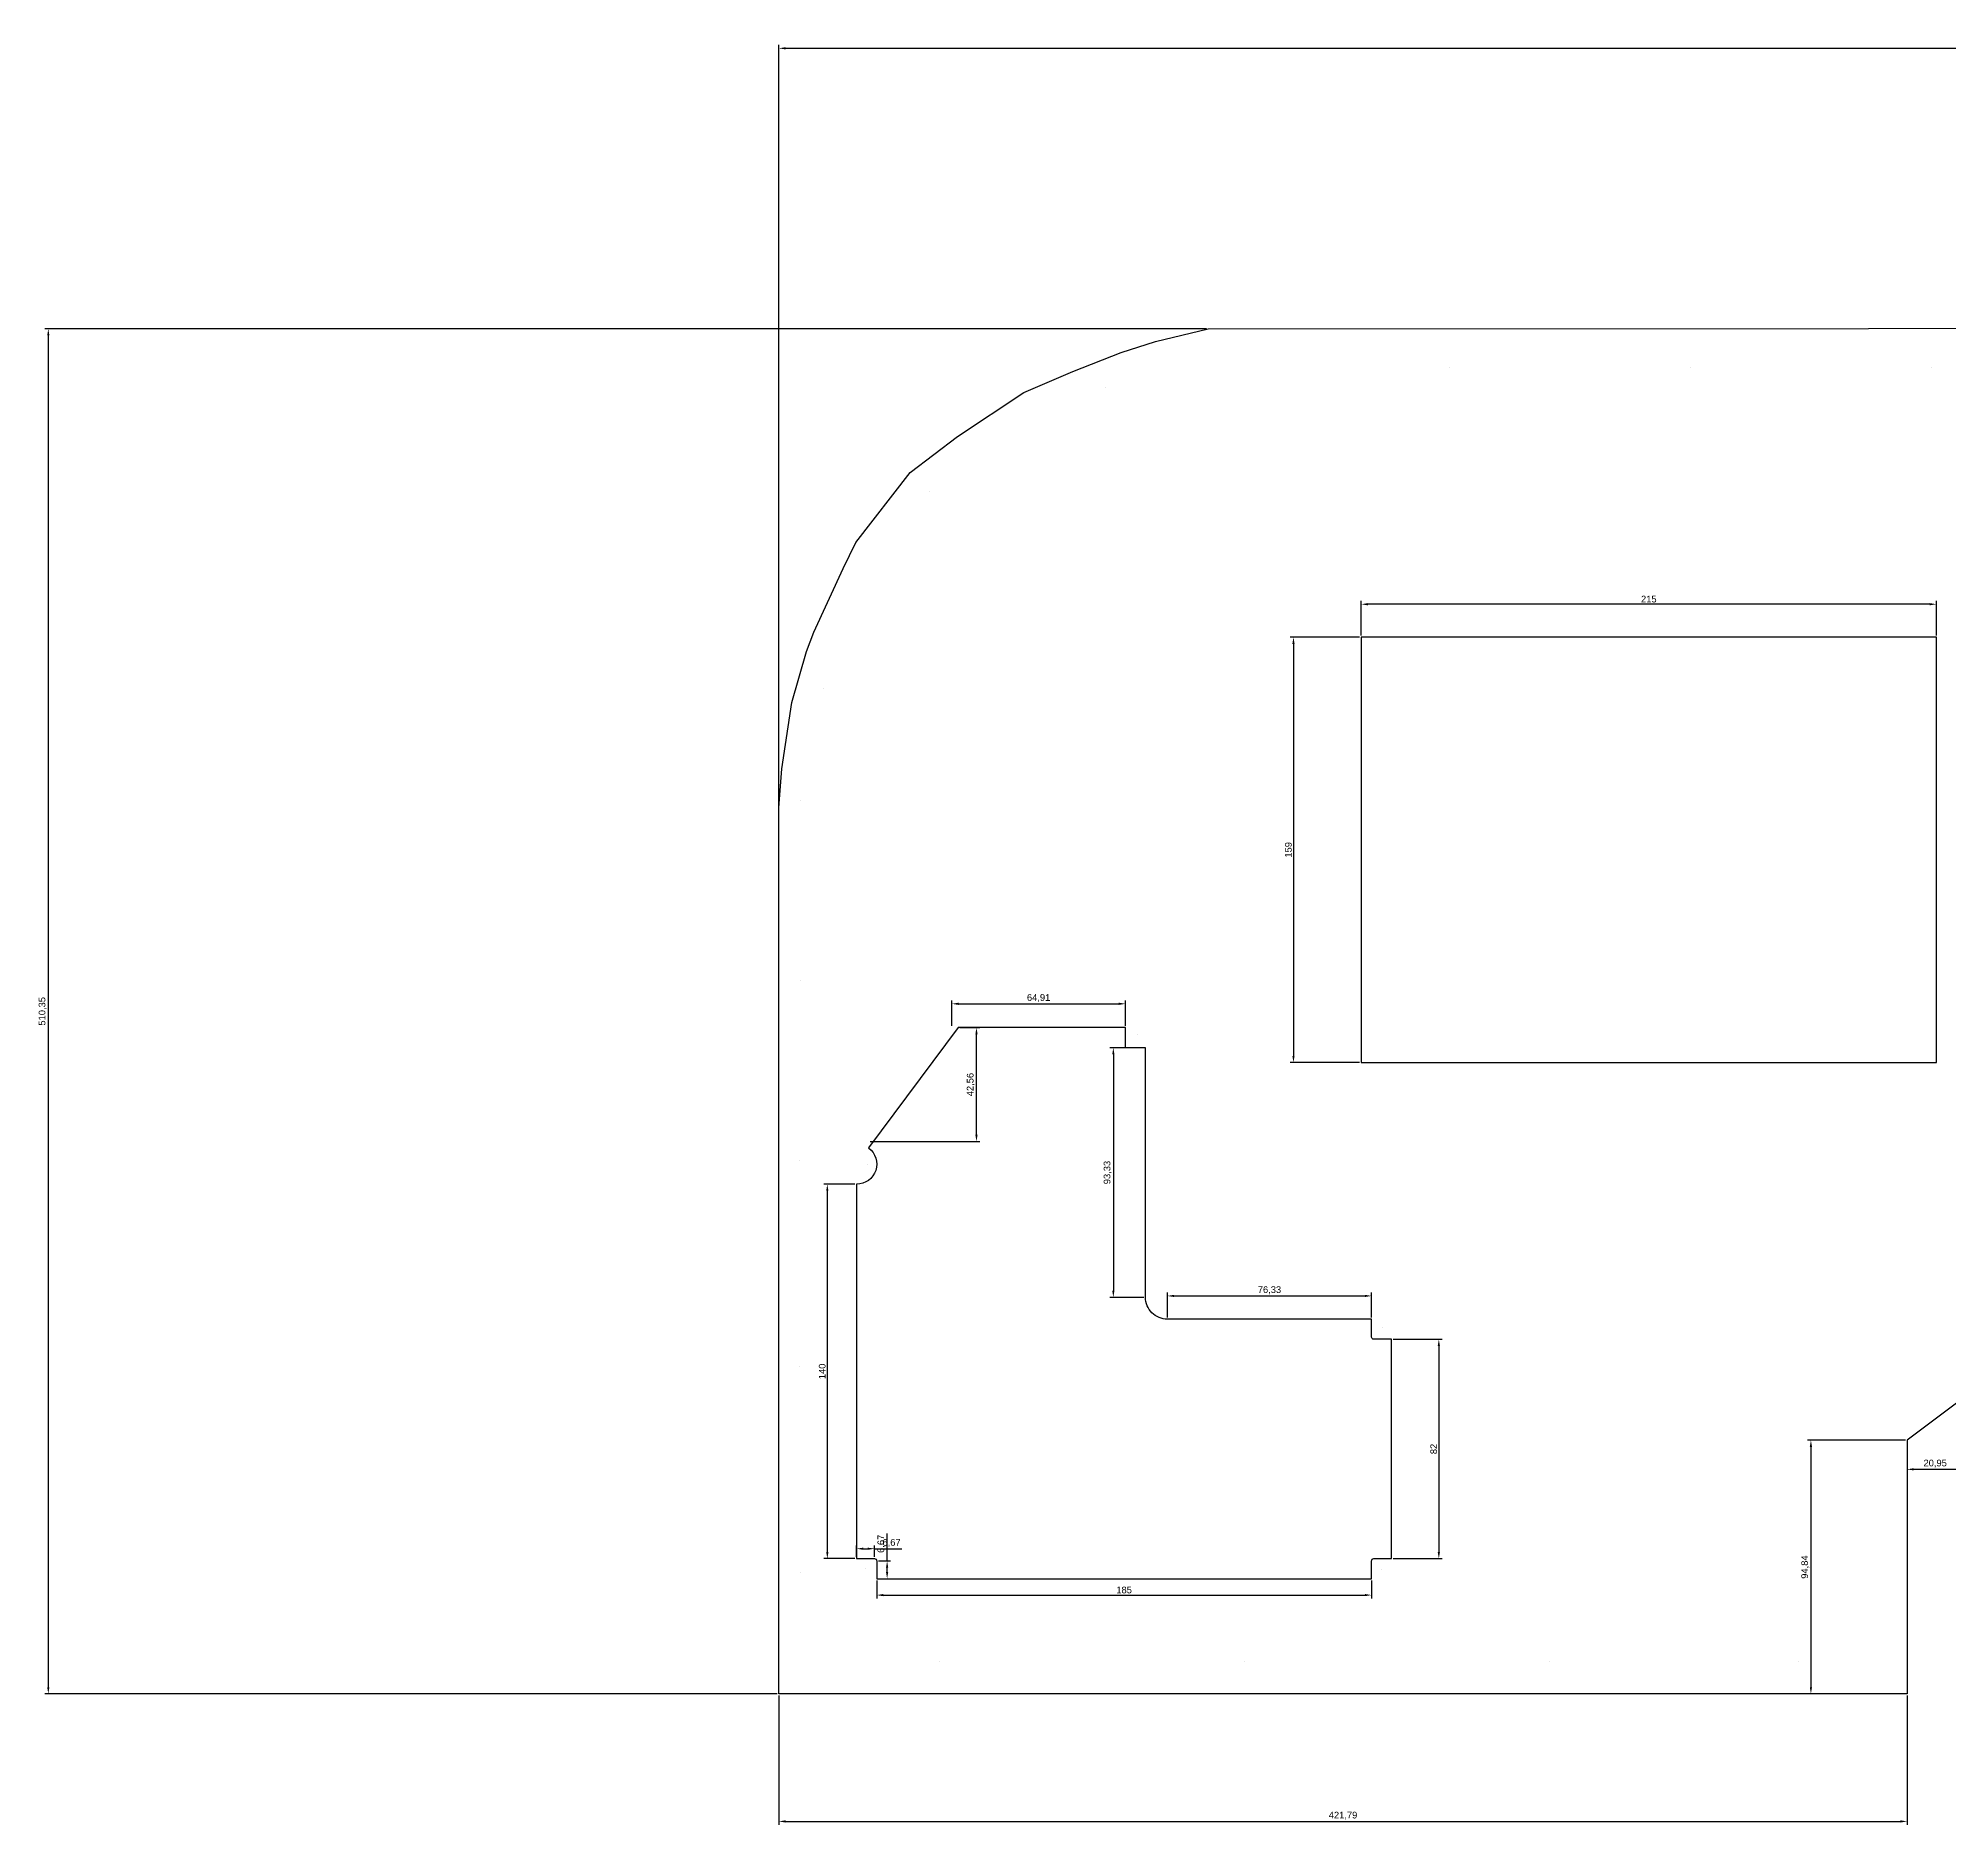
# Model space of a CAD drawing. Header units: millimetres. Extents: x 2128 to 3468, y 1616 to 2300.
# Drawn here: x 2128 to 2843, y 1632 to 2300 of the extents above; entities that cross this region are included whole.
import ezdxf

# ---------------------------------------------------------------- set-up
doc = ezdxf.new("R2010")
doc.units = ezdxf.units.MM
doc.styles.get("Standard").update_dxf_attribs({"font": 'arial.ttf'})
doc.dimstyles.new('ISO-25', dxfattribs={"dimtxt": 2.5, "dimasz": 2.5, "dimexe": 1.25, "dimexo": 0.625, "dimtad": 1, "dimtxsty": 'Standard', "dimcen": 2.5, "dimadec": 0, "dimazin": 0, "dimtfac": 1, "dimtmove": 0, "dimatfit": 3, "dimfxl": 1, "dimarcsym": 0})

# ---------------------------------------------------------------- blocks, each defined once
blk = doc.blocks.new('*D3')
at = {"color": 0, "lineweight": -2, "transparency": 16777216}
for p, q in [((2433.57, 1871.62), (2421.99, 1871.62)), ((2423.24, 1869.12), (2423.24, 1734.12)), ((2433.57, 1731.62), (2421.99, 1731.62))]:
    blk.add_line(p, q, dxfattribs=at)
at = {"color": 0, "transparency": 16777216}
for points in [[(2422.82, 1869.12), (2423.66, 1869.12), (2423.24, 1871.62)], [(2422.82, 1734.12), (2423.66, 1734.12), (2423.24, 1731.62)]]:
    blk.add_solid(points, dxfattribs=at)
at = {"layer": 'Defpoints', "color": 0, "transparency": 16777216}
for p in [(2434.2, 1871.62, -4.96), (2423.24, 1731.62), (2434.2, 1731.62, -4.96)]:
    blk.add_point(p, dxfattribs=at)
at = {"color": 0, "transparency": 16777216, "insert": (2421.34, 1801.62), "char_height": 2.5, "attachment_point": 5, "rotation": 90}
blk.add_mtext('140', dxfattribs=at)
blk = doc.blocks.new('*D4')
at = {"color": 0, "lineweight": -2, "transparency": 16777216}
for p, q in [((2434.2, 1732.25), (2434.2, 1736.59)), ((2440.87, 1732.25), (2440.87, 1736.59)), ((2436.7, 1735.34), (2438.37, 1735.34)), ((2440.87, 1735.34), (2451.13, 1735.34))]:
    blk.add_line(p, q, dxfattribs=at)
at = {"color": 0, "transparency": 16777216}
for points in [[(2436.7, 1735.75), (2436.7, 1734.92), (2434.2, 1735.34)], [(2438.37, 1735.75), (2438.37, 1734.92), (2440.87, 1735.34)]]:
    blk.add_solid(points, dxfattribs=at)
at = {"layer": 'Defpoints', "color": 0, "transparency": 16777216}
for p in [(2434.2, 1731.62, -4.96), (2440.87, 1735.34), (2440.87, 1731.62, -4.96)]:
    blk.add_point(p, dxfattribs=at)
at = {"color": 0, "transparency": 16777216, "insert": (2447.25, 1737.46), "char_height": 2.5, "attachment_point": 5}
blk.add_mtext('6,67', dxfattribs=at)
blk = doc.blocks.new('*D5')
at = {"color": 0, "lineweight": -2, "transparency": 16777216}
for p, q in [((2445.6, 1730.79), (2445.6, 1741.05)), ((2442.32, 1730.79), (2446.85, 1730.79)), ((2442.32, 1724.12), (2446.85, 1724.12)), ((2445.6, 1726.62), (2445.6, 1728.29))]:
    blk.add_line(p, q, dxfattribs=at)
at = {"color": 0, "transparency": 16777216}
for points in [[(2445.18, 1728.29), (2446.01, 1728.29), (2445.6, 1730.79)], [(2445.18, 1726.62), (2446.01, 1726.62), (2445.6, 1724.12)]]:
    blk.add_solid(points, dxfattribs=at)
at = {"layer": 'Defpoints', "color": 0, "transparency": 16777216}
for p in [(2441.7, 1730.79, -4.96), (2445.6, 1730.79), (2441.7, 1724.12, -4.96)]:
    blk.add_point(p, dxfattribs=at)
at = {"color": 0, "transparency": 16777216, "insert": (2443.47, 1737.17), "char_height": 2.5, "attachment_point": 5, "rotation": 90}
blk.add_mtext('6,67', dxfattribs=at)
blk = doc.blocks.new('*D6')
at = {"color": 0, "lineweight": -2, "transparency": 16777216}
for p, q in [((2441.7, 1723.5), (2441.7, 1716.75)), ((2626.7, 1723.5), (2626.7, 1716.75)), ((2444.2, 1718), (2624.2, 1718))]:
    blk.add_line(p, q, dxfattribs=at)
at = {"color": 0, "transparency": 16777216}
for points in [[(2444.2, 1718.42), (2444.2, 1717.58), (2441.7, 1718)], [(2624.2, 1718.42), (2624.2, 1717.58), (2626.7, 1718)]]:
    blk.add_solid(points, dxfattribs=at)
at = {"layer": 'Defpoints', "color": 0, "transparency": 16777216}
for p in [(2441.7, 1724.12, -4.96), (2626.7, 1724.12, -4.96), (2626.7, 1718)]:
    blk.add_point(p, dxfattribs=at)
at = {"color": 0, "transparency": 16777216, "insert": (2534.2, 1719.9), "char_height": 2.5, "attachment_point": 5}
blk.add_mtext('185', dxfattribs=at)
blk = doc.blocks.new('*D7')
at = {"color": 0, "lineweight": -2, "transparency": 16777216}
for p, q in [((2469.79, 1930.75), (2469.79, 1940.28)), ((2472.29, 1939.03), (2532.2, 1939.03)), ((2534.7, 1930.75), (2534.7, 1940.28))]:
    blk.add_line(p, q, dxfattribs=at)
at = {"color": 0, "transparency": 16777216}
for points in [[(2472.29, 1939.45), (2472.29, 1938.61), (2469.79, 1939.03)], [(2532.2, 1939.45), (2532.2, 1938.61), (2534.7, 1939.03)]]:
    blk.add_solid(points, dxfattribs=at)
at = {"layer": 'Defpoints', "color": 0, "transparency": 16777216}
for p in [(2534.7, 1939.03), (2469.79, 1930.12, -4.96), (2534.7, 1930.12, -4.96)]:
    blk.add_point(p, dxfattribs=at)
at = {"color": 0, "transparency": 16777216, "insert": (2502.24, 1941.16), "char_height": 2.5, "attachment_point": 5}
blk.add_mtext('64,91', dxfattribs=at)
blk = doc.blocks.new('*D8')
at = {"color": 0, "lineweight": -2, "transparency": 16777216}
for p, q in [((2472.82, 1930.12), (2480.25, 1930.12)), ((2479, 1890.07), (2479, 1927.62)), ((2439.31, 1887.57), (2480.25, 1887.57))]:
    blk.add_line(p, q, dxfattribs=at)
at = {"color": 0, "transparency": 16777216}
for points in [[(2478.59, 1927.62), (2479.42, 1927.62), (2479, 1930.12)], [(2478.59, 1890.07), (2479.42, 1890.07), (2479, 1887.57)]]:
    blk.add_solid(points, dxfattribs=at)
at = {"layer": 'Defpoints', "color": 0, "transparency": 16777216}
for p in [(2472.2, 1930.12, -4.96), (2479, 1930.12), (2438.68, 1887.57, -4.96)]:
    blk.add_point(p, dxfattribs=at)
at = {"color": 0, "transparency": 16777216, "insert": (2476.88, 1908.84), "char_height": 2.5, "attachment_point": 5, "rotation": 90}
blk.add_mtext('42,56', dxfattribs=at)
blk = doc.blocks.new('*D9')
at = {"color": 0, "lineweight": -2, "transparency": 16777216}
for p, q in [((2541.57, 1922.62), (2528.92, 1922.62)), ((2530.17, 1920.12), (2530.17, 1831.8)), ((2541.57, 1829.3), (2528.92, 1829.3))]:
    blk.add_line(p, q, dxfattribs=at)
at = {"color": 0, "transparency": 16777216}
for points in [[(2529.75, 1920.12), (2530.59, 1920.12), (2530.17, 1922.62)], [(2529.75, 1831.8), (2530.59, 1831.8), (2530.17, 1829.3)]]:
    blk.add_solid(points, dxfattribs=at)
at = {"layer": 'Defpoints', "color": 0, "transparency": 16777216}
for p in [(2542.2, 1922.62, -4.96), (2530.17, 1829.3), (2542.2, 1829.3, -4.96)]:
    blk.add_point(p, dxfattribs=at)
at = {"color": 0, "transparency": 16777216, "insert": (2528.04, 1875.96), "char_height": 2.5, "attachment_point": 5, "rotation": 90}
blk.add_mtext('93,33', dxfattribs=at)
blk = doc.blocks.new('*D10')
at = {"color": 0, "lineweight": -2, "transparency": 16777216}
for p, q in [((2550.37, 1821.75), (2550.37, 1831.08)), ((2552.87, 1829.83), (2624.2, 1829.83)), ((2626.7, 1821.75), (2626.7, 1831.08))]:
    blk.add_line(p, q, dxfattribs=at)
at = {"color": 0, "transparency": 16777216}
for points in [[(2552.87, 1830.25), (2552.87, 1829.42), (2550.37, 1829.83)], [(2624.2, 1830.25), (2624.2, 1829.42), (2626.7, 1829.83)]]:
    blk.add_solid(points, dxfattribs=at)
at = {"layer": 'Defpoints', "color": 0, "transparency": 16777216}
for p in [(2626.7, 1829.83), (2550.37, 1821.12, -4.96), (2626.7, 1821.12, -4.96)]:
    blk.add_point(p, dxfattribs=at)
at = {"color": 0, "transparency": 16777216, "insert": (2588.54, 1831.96), "char_height": 2.5, "attachment_point": 5}
blk.add_mtext('76,33', dxfattribs=at)
blk = doc.blocks.new('*D11')
at = {"color": 0, "lineweight": -2, "transparency": 16777216}
for p, q in [((2634.82, 1813.62), (2653.1, 1813.62)), ((2651.85, 1811.12), (2651.85, 1734.12)), ((2634.82, 1731.62), (2653.1, 1731.62))]:
    blk.add_line(p, q, dxfattribs=at)
at = {"color": 0, "transparency": 16777216}
for points in [[(2651.44, 1811.12), (2652.27, 1811.12), (2651.85, 1813.62)], [(2651.44, 1734.12), (2652.27, 1734.12), (2651.85, 1731.62)]]:
    blk.add_solid(points, dxfattribs=at)
at = {"layer": 'Defpoints', "color": 0, "transparency": 16777216}
for p in [(2634.2, 1813.62, -4.96), (2634.2, 1731.62, -4.96), (2651.85, 1731.62)]:
    blk.add_point(p, dxfattribs=at)
at = {"color": 0, "transparency": 16777216, "insert": (2649.95, 1772.62), "char_height": 2.5, "attachment_point": 5, "rotation": 90}
blk.add_mtext('82', dxfattribs=at)
blk = doc.blocks.new('*D12')
at = {"color": 0, "lineweight": -2, "transparency": 16777216}
for p, q in [((2622.22, 2076.08), (2596.27, 2076.08)), ((2597.52, 2073.58), (2597.52, 1919.58)), ((2622.22, 1917.08), (2596.27, 1917.08))]:
    blk.add_line(p, q, dxfattribs=at)
at = {"color": 0, "transparency": 16777216}
for points in [[(2597.1, 2073.58), (2597.93, 2073.58), (2597.52, 2076.08)], [(2597.1, 1919.58), (2597.93, 1919.58), (2597.52, 1917.08)]]:
    blk.add_solid(points, dxfattribs=at)
at = {"layer": 'Defpoints', "color": 0, "transparency": 16777216}
for p in [(2622.85, 2076.08, -4.96), (2597.52, 1917.08), (2622.85, 1917.08, -4.96)]:
    blk.add_point(p, dxfattribs=at)
at = {"color": 0, "transparency": 16777216, "insert": (2595.62, 1996.58), "char_height": 2.5, "attachment_point": 5, "rotation": 90}
blk.add_mtext('159', dxfattribs=at)
blk = doc.blocks.new('*D13')
at = {"color": 0, "lineweight": -2, "transparency": 16777216}
for p, q in [((2622.85, 2076.7), (2622.85, 2089.65)), ((2835.35, 2088.4), (2625.35, 2088.4)), ((2837.85, 2076.7), (2837.85, 2089.65))]:
    blk.add_line(p, q, dxfattribs=at)
at = {"color": 0, "transparency": 16777216}
for points in [[(2625.35, 2088.82), (2625.35, 2087.98), (2622.85, 2088.4)], [(2835.35, 2088.82), (2835.35, 2087.98), (2837.85, 2088.4)]]:
    blk.add_solid(points, dxfattribs=at)
at = {"layer": 'Defpoints', "color": 0, "transparency": 16777216}
for p in [(2622.85, 2088.4), (2622.85, 2076.08, -4.96), (2837.85, 2076.08, -4.96)]:
    blk.add_point(p, dxfattribs=at)
at = {"color": 0, "transparency": 16777216, "insert": (2730.35, 2090.3), "char_height": 2.5, "attachment_point": 5}
blk.add_mtext('215', dxfattribs=at)
blk = doc.blocks.new('*D16')
at = {"color": 0, "lineweight": -2, "transparency": 16777216}
for p, q in [((2826.3, 1775.89), (2789.71, 1775.89)), ((2790.96, 1773.39), (2790.96, 1683.55)), ((2826.31, 1681.05), (2789.71, 1681.05))]:
    blk.add_line(p, q, dxfattribs=at)
at = {"color": 0, "transparency": 16777216}
for points in [[(2790.54, 1773.39), (2791.37, 1773.39), (2790.96, 1775.89)], [(2790.54, 1683.55), (2791.37, 1683.55), (2790.96, 1681.05)]]:
    blk.add_solid(points, dxfattribs=at)
at = {"layer": 'Defpoints', "color": 0, "transparency": 16777216}
for p in [(2826.93, 1775.89, -4.96), (2790.96, 1681.05), (2826.94, 1681.05, -4.96)]:
    blk.add_point(p, dxfattribs=at)
at = {"color": 0, "transparency": 16777216, "insert": (2788.83, 1728.47), "char_height": 2.5, "attachment_point": 5, "rotation": 90}
blk.add_mtext('94,84', dxfattribs=at)
blk = doc.blocks.new('*D17')
at = {"color": 0, "lineweight": -2, "transparency": 16777216}
for p, q in [((2847.88, 1790.96), (2847.88, 1763.76)), ((2826.93, 1775.27), (2826.93, 1763.76)), ((2845.38, 1765.01), (2829.43, 1765.01))]:
    blk.add_line(p, q, dxfattribs=at)
at = {"color": 0, "transparency": 16777216}
for points in [[(2829.43, 1765.43), (2829.43, 1764.59), (2826.93, 1765.01)], [(2845.38, 1765.43), (2845.38, 1764.59), (2847.88, 1765.01)]]:
    blk.add_solid(points, dxfattribs=at)
at = {"layer": 'Defpoints', "color": 0, "transparency": 16777216}
for p in [(2847.88, 1791.59, -4.96), (2826.93, 1775.89, -4.96), (2826.93, 1765.01)]:
    blk.add_point(p, dxfattribs=at)
at = {"color": 0, "transparency": 16777216, "insert": (2837.41, 1767.14), "char_height": 2.5, "attachment_point": 5}
blk.add_mtext('20,95', dxfattribs=at)
blk = doc.blocks.new('*D26')
at = {"color": 0, "lineweight": -2, "transparency": 16777216}
for p, q in [((2405.14, 1680.42), (2405.14, 1632.14)), ((2826.94, 1680.42), (2826.94, 1632.14)), ((2407.64, 1633.39), (2824.44, 1633.39))]:
    blk.add_line(p, q, dxfattribs=at)
at = {"color": 0, "transparency": 16777216}
for points in [[(2407.64, 1633.81), (2407.64, 1632.98), (2405.14, 1633.39)], [(2824.44, 1633.81), (2824.44, 1632.98), (2826.94, 1633.39)]]:
    blk.add_solid(points, dxfattribs=at)
at = {"layer": 'Defpoints', "color": 0, "transparency": 16777216}
for p in [(2405.14, 1681.05, -4.96), (2826.94, 1681.05, -4.96), (2826.94, 1633.39)]:
    blk.add_point(p, dxfattribs=at)
at = {"color": 0, "transparency": 16777216, "insert": (2616.04, 1635.52), "char_height": 2.5, "attachment_point": 5}
blk.add_mtext('421,79', dxfattribs=at)
blk = doc.blocks.new('*D29')
at = {"color": 0, "lineweight": -2, "transparency": 16777216}
for p, q in [((2565.01, 2191.4), (2130.76, 2191.4)), ((2132.01, 2188.9), (2132.01, 1683.55)), ((2404.52, 1681.05), (2130.76, 1681.05))]:
    blk.add_line(p, q, dxfattribs=at)
at = {"color": 0, "transparency": 16777216}
for points in [[(2131.6, 2188.9), (2132.43, 2188.9), (2132.01, 2191.4)], [(2131.6, 1683.55), (2132.43, 1683.55), (2132.01, 1681.05)]]:
    blk.add_solid(points, dxfattribs=at)
at = {"layer": 'Defpoints', "color": 0, "transparency": 16777216}
for p in [(2565.64, 2191.4, -4.96), (2132.01, 1681.05), (2405.14, 1681.05, -4.96)]:
    blk.add_point(p, dxfattribs=at)
at = {"color": 0, "transparency": 16777216, "insert": (2129.89, 1936.22), "char_height": 2.5, "attachment_point": 5, "rotation": 90}
blk.add_mtext('510,35', dxfattribs=at)
blk = doc.blocks.new('*D30')
at = {"color": 0, "lineweight": -2, "transparency": 16777216}
for p, q in [((2405.14, 1681.67), (2405.14, 2297.46)), ((2407.64, 2296.21), (3465.63, 2296.21)), ((3468.13, 1681.67), (3468.13, 2297.46))]:
    blk.add_line(p, q, dxfattribs=at)
at = {"color": 0, "transparency": 16777216}
for points in [[(2407.64, 2296.63), (2407.64, 2295.8), (2405.14, 2296.21)], [(3465.63, 2296.63), (3465.63, 2295.8), (3468.13, 2296.21)]]:
    blk.add_solid(points, dxfattribs=at)
at = {"layer": 'Defpoints', "color": 0, "transparency": 16777216}
for p in [(3468.13, 2296.21), (2405.14, 1681.05, -4.96), (3468.13, 1681.05, -4.96)]:
    blk.add_point(p, dxfattribs=at)
at = {"color": 0, "transparency": 16777216, "insert": (2936.64, 2298.34), "char_height": 2.5, "attachment_point": 5}
blk.add_mtext('1062,98', dxfattribs=at)

msp = doc.modelspace()

# ---------------------------------------------------------------- linework, layer by layer
for p, q in [((2655.941, 2176.87, -3.958), (2655.941, 2176.87, -3.958)), ((2745.941, 2176.87, -8.958), (2745.941, 2176.87, -8.958)), ((2835.941, 2176.87, -8.958), (2835.941, 2176.87, -8.958)), ((2527.061, 2169.547, -3.958), (2527.061, 2169.547, -3.958)), ((2461.554, 2130.508, -3.958), (2461.554, 2130.508, -3.958)), ((2421.941, 2056.989, -3.958), (2421.941, 2056.989, -3.958)), ((2413.086, 2015.122, -8.958), (2413.086, 2015.122, -8.958)), ((2413.086, 1947.709, -8.958), (2413.086, 1947.709, -8.958)), ((2539.266, 1927.666), (2539.266, 1927.666)), ((2413.013, 1880.296, -8.958), (2413.013, 1880.296, -8.958)), ((2438.161, 1879.118, -8.958), (2438.161, 1879.118, -8.958)), ((2630.687, 1817.895, -8.958), (2630.687, 1817.895, -8.958)), ((2413.013, 1803.342, -8.958), (2413.013, 1803.342, -8.958)), ((2413.088, 1726.388, -8.958), (2413.088, 1726.388, -8.958)), ((2437.69, 1727.866, -8.958), (2437.69, 1727.866, -8.958)), ((2630.532, 1727.737), (2630.532, 1727.737)), ((2465.104, 1693.336, -8.958), (2465.104, 1693.336, -8.958)), ((2579.087, 1693.336, -8.958), (2579.087, 1693.336, -8.958)), ((2693.069, 1693.336, -8.958), (2693.069, 1693.336, -8.958)), ((2786.358, 1693.336, -8.958), (2786.358, 1693.336, -8.958))]:
    msp.add_line(p, q)
at = {"extrusion": (0, 0, -1), "elevation": 4.958}
msp.add_lwpolyline([(-2847.883, 1791.587), (-2826.929, 1775.893), (-2826.936, 1681.048), (-2405.143, 1681.048), (-2405.143, 2012.319), (-2406.189, 2026.84), (-2410.029, 2051.723), (-2415.512, 2070.786), (-2418.173, 2077.916), (-2429.186, 2101.74), (-2433.884, 2111.485), (-2454.272, 2137.635), (-2471.872, 2151.129), (-2496.683, 2167.497), (-2515.021, 2175.368), (-2533.122, 2182.464), (-2545.92, 2186.668), (-2565.637, 2191.401), (-3306.328, 2191.679)], dxfattribs=at)
at = {"elevation": -4.958}
msp.add_lwpolyline([(2622.849, 2076.078), (2622.849, 1917.078), (2837.849, 1917.078), (2837.849, 2076.078), (2622.849, 2076.078)], dxfattribs=at)
at = {"extrusion": (0, 0, -1), "elevation": 4.958}
msp.add_lwpolyline([(-2627.49, 1813.623, 0.3821813), (-2626.7, 1814.435), (-2626.7, 1821.123), (-2550.373, 1821.123, 0.4142136), (-2542.2, 1829.296), (-2542.2, 1922.623), (-2534.7, 1922.623), (-2534.7, 1930.123), (-2472.2, 1930.123), (-2438.681, 1885.137, 0.7219545), (-2434.2, 1871.623), (-2434.2, 1731.623), (-2440.869, 1731.623, 0.4142136), (-2441.7, 1730.792), (-2441.7, 1724.123), (-2626.7, 1724.123), (-2626.7, 1730.792, 0.4142136), (-2627.531, 1731.623), (-2634.2, 1731.623), (-2634.2, 1813.623)], format="xyb", close=True, dxfattribs=at)

# ---------------------------------------------------------------- dimensions: what is measured, and where the dimension line sits
for base, p1, p2, picture, middle in [((3468.127, 2296.212), (2405.143, 1681.048, -4.958), (3468.127, 1681.048, -4.958), '*D30', (2936.635, 2298.339)), ((2622.849, 2088.401), (2837.849, 2076.078, -4.958), (2622.849, 2076.078, -4.958), '*D13', (2730.349, 2090.303)), ((2534.7, 1939.03), (2469.788, 1930.123, -4.958), (2534.7, 1930.123, -4.958), '*D7', (2502.244, 1941.158)), ((2626.7, 1829.833), (2550.373, 1821.123, -4.958), (2626.7, 1821.123, -4.958), '*D10', (2588.537, 1831.96)), ((2826.929, 1765.011), (2847.883, 1791.587, -4.958), (2826.929, 1775.893, -4.958), '*D17', (2837.406, 1767.139)), ((2440.869, 1735.337), (2434.2, 1731.623, -4.958), (2440.869, 1731.623, -4.958), '*D4', (2447.248, 1737.464)), ((2626.7, 1717.999), (2441.7, 1724.123, -4.958), (2626.7, 1724.123, -4.958), '*D6', (2534.2, 1719.9)), ((2826.936, 1633.394), (2405.143, 1681.048, -4.958), (2826.936, 1681.048, -4.958), '*D26', (2616.04, 1635.521))]:
    dim = msp.add_linear_dim(base=base, p1=p1, p2=p2, dimstyle='ISO-25')
    dim.commit()
    dim.dimension.update_dxf_attribs({"geometry": picture, "text_midpoint": middle})
for base, p1, p2, picture, middle in [((2132.013, 1681.048), (2565.637, 2191.401, -4.958), (2405.143, 1681.048, -4.958), '*D29', (2129.886, 1936.225)), ((2597.518, 1917.078), (2622.849, 2076.078, -4.958), (2622.849, 1917.078, -4.958), '*D12', (2595.617, 1996.578)), ((2479.004, 1930.123), (2438.681, 1887.566, -4.958), (2472.2, 1930.123, -4.958), '*D8', (2476.876, 1908.844)), ((2530.168, 1829.296), (2542.2, 1922.623, -4.958), (2542.2, 1829.296, -4.958), '*D9', (2528.041, 1875.959)), ((2423.24, 1731.623), (2434.2, 1871.623, -4.958), (2434.2, 1731.623, -4.958), '*D3', (2421.338, 1801.623)), ((2651.853, 1731.623), (2634.2, 1813.623, -4.958), (2634.2, 1731.623, -4.958), '*D11', (2649.952, 1772.623)), ((2790.9581, 1681.0485), (2826.9294, 1775.8932, -4.958), (2826.9362, 1681.0485, -4.958), '*D16', (2788.8307, 1728.4708)), ((2445.595, 1730.792), (2441.7, 1724.123, -4.958), (2441.7, 1730.792, -4.958), '*D5', (2443.468, 1737.171))]:
    dim = msp.add_linear_dim(base=base, p1=p1, p2=p2, angle=90, dimstyle='ISO-25')
    dim.commit()
    dim.dimension.update_dxf_attribs({"geometry": picture, "text_midpoint": middle})

doc.saveas('drawing.dxf')
